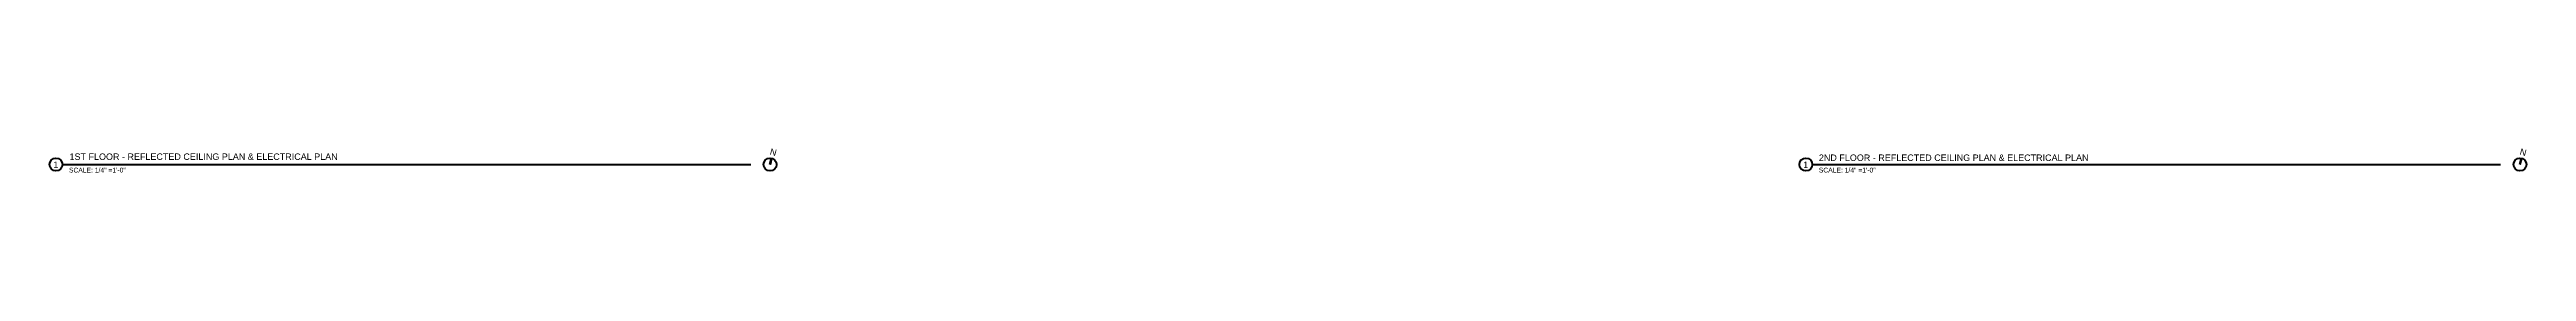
# Model space of a CAD drawing. Header units: inches. Extents: x -54 to 15382, y 469 to 41738.
# Drawn here: x 6582 to 8892, y 6394 to 6417 of the extents above; entities that cross this region are included whole.
import ezdxf

# ---------------------------------------------------------------- set-up
doc = ezdxf.new("R2010")
doc.units = ezdxf.units.IN
doc.header["$MEASUREMENT"] = 0
doc.layers.get('0').update_dxf_attribs({"lineweight": 9})
doc.layers.add('5', color=7, linetype='Continuous', lineweight=50)
doc.layers.add('TB-11x17', color=7, linetype='Continuous', lineweight=50)
doc.styles.get("Standard").update_dxf_attribs({"font": 'arial.ttf'})

msp = doc.modelspace()

# ---------------------------------------------------------------- linework, layer by layer
at = {"layer": '5', "ltscale": 0.1}
for p, q in [((6594.0000785, 6401.5008975), (7236.0000785, 6401.5008975)), ((7253.758597, 6401.5656022), (7255.3115113, 6407.3611572)), ((7254.0000785, 6401.5008975), (7255.5529927, 6407.2964524)), ((7254.2415599, 6401.4361927), (7255.7944742, 6407.2317477)), ((8226.0000785, 6401.5008975), (8868.0000785, 6401.5008975)), ((8885.758597, 6401.5656022), (8887.3115113, 6407.3611572)), ((8886.0000785, 6401.5008975), (8887.5529927, 6407.2964524)), ((8886.2415599, 6401.4361927), (8887.7944742, 6407.2317477))]:
    msp.add_line(p, q, dxfattribs=at)
for centre in [(6588.0000785, 6401.5008975), (7254.0000785, 6401.5008975), (8220.0000785, 6401.5008975), (8886.0000785, 6401.5008975)]:
    msp.add_circle(centre, 6, dxfattribs=at)

# ---------------------------------------------------------------- texts
at = {"ltscale": 0.1, "char_height": 6}
for s, insert, width, attachment_point in [('{1}', (6587.8934344, 6401.3052195), 11.15057809, 5), ('{1ST FLOOR - REFLECTED CEILING PLAN & ELECTRICAL PLAN}', (6600.6452328, 6411.8465813), 274.153320881, 1), ('{1}', (8219.8934344, 6401.3052195), 11.15057809, 5), ('{2ND FLOOR - REFLECTED CEILING PLAN & ELECTRICAL PLAN}', (8232.1499254, 6410.8720509), 312.214659207, 1)]:
    msp.add_mtext(s, dxfattribs=dict(at, insert=insert, width=width, attachment_point=attachment_point))
at = {"ltscale": 0.1, "char_height": 6, "width": 11.15057809, "attachment_point": 5, "rotation": 345}
for insert in [(7257.032985, 6413.0402258), (8889.032985, 6413.0402258)]:
    msp.add_mtext('{N}', dxfattribs=dict(at, insert=insert))
at = {"layer": 'TB-11x17', "ltscale": 0.5, "char_height": 4.5, "width": 73.076179956, "attachment_point": 1}
for insert in [(6600.1184716, 6398.5227301), (8232.1184716, 6398.5227301)]:
    msp.add_mtext('\\A1;SCALE: 1/4" =1\'-0"', dxfattribs=dict(at, insert=insert))

doc.saveas('drawing.dxf')
